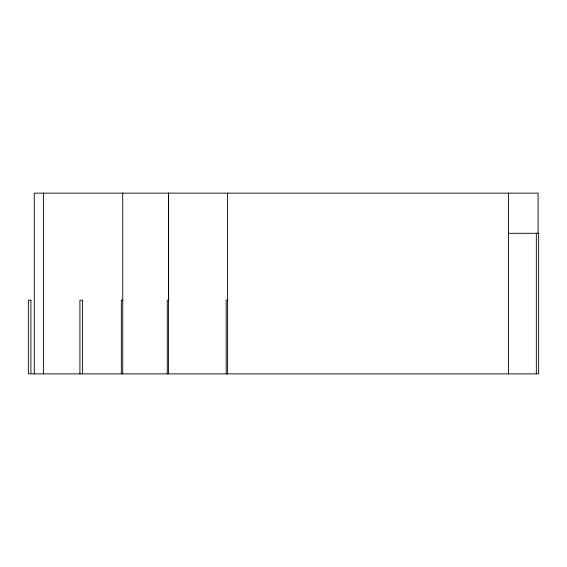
<?xml version="1.0" encoding="UTF-8"?>
<svg xmlns="http://www.w3.org/2000/svg" width="567" height="567" viewBox="0 0 567 567"><rect width="100%" height="100%" fill="white"/><g stroke="black" fill="none" stroke-linecap="round" stroke-linejoin="round"><path stroke-width="0.85" d="M508.549 233.292L538.65 233.292L538.65 373.873L31.447 373.873M123.004 300.234L121.324 300.234L121.324 373.873M169.016 300.234L167.272 300.234L167.272 373.873M227.828 300.234L226.176 300.234L226.176 373.873M538.097 233.682L538.097 193.127L34.282 193.127L34.282 373.873M536.332 233.292L536.332 373.873M508.549 193.127L508.549 373.873M227.594 193.127L227.594 373.873M168.59 193.127L168.59 300.382M168.484 193.127L168.484 373.873M122.741 193.127L122.741 373.873M82.463 373.873L82.463 300.234L79.919 300.234L79.919 373.873M43.39 193.127L43.39 373.873M30.902 300.234L28.35 300.234L28.35 373.873L30.902 373.873L30.902 300.234"/></g></svg>
